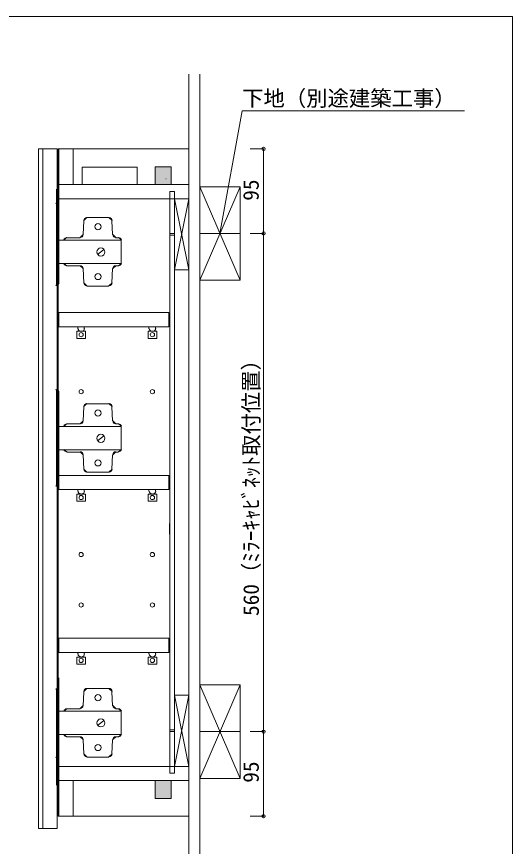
# Model space of a CAD drawing. Units: millimetres at full size, sheet at 1:6; details may follow other scales. Extents: x -1249 to 1249, y -827 to 827.
# Drawn here: x 692 to 1249, y -106 to 827 of the extents above; entities that cross this region are included whole.
import ezdxf
from ezdxf.enums import TextEntityAlignment as Align

# ---------------------------------------------------------------- set-up
doc = ezdxf.new("R2010")
doc.units = ezdxf.units.MM
doc.header["$LTSCALE"] = 6
doc.header["$PDMODE"] = 32
doc.header["$PDSIZE"] = 3.6
doc.layers.add('0-0_0', color=7, linetype='Continuous', lineweight=15)
doc.styles.add('ＭＳ ゴシック', font='')
doc.styles.get('ＭＳ ゴシック').set_extended_font_data('MS Gothic')

msp = doc.modelspace()

# ---------------------------------------------------------------- linework, layer by layer
at = {"layer": '0-0_0'}
for p, q in [((885.282, 761.647), (885.282, -371.655)), ((897.782, 761.647), (897.782, 645.625)), ((737.278, 677.817), (716.278, 677.817)), ((716.278, 677.817), (716.278, -86.183)), ((721.278, 677.817), (721.278, -86.183)), ((737.278, 663.817), (737.278, 677.817)), ((737.278, 677.817), (737.278, -86.183)), ((739.282, 637.821), (739.282, 677.817)), ((755.282, 637.821), (755.282, 677.817)), ((885.282, 632.821), (885.282, 677.817)), ((885.282, 662.821), (885.282, -42.183)), ((765.282, 657.321), (765.282, 637.821)), ((827.282, 657.321), (765.282, 657.321)), ((827.282, 657.321), (827.282, 637.821)), ((865.282, 657.821), (865.282, 637.821)), ((859.384, 644.321), (859.894, 644.321)), ((885.282, 647.821), (885.282, 542.821)), ((897.782, 645.625), (897.782, -371.655)), ((885.282, 637.821), (739.282, 637.821)), ((739.282, 621.821), (739.282, 637.821)), ((942.782, 635.321), (897.782, 530.321)), ((897.782, 635.321), (942.782, 530.321)), ((869.282, 629.808), (869.282, -24.014)), ((885.282, 621.821), (739.282, 621.821)), ((885.282, 621.821), (869.282, 541.821)), ((885.282, 541.821), (869.282, 621.821)), ((869.282, 582.821), (863.782, 582.821)), ((869.282, 580.821), (863.782, 580.821)), ((897.782, 582.821), (942.782, 582.821)), ((885.282, 541.821), (869.282, 541.821)), ((897.782, 530.321), (942.782, 530.321)), ((739.346, 493.91), (739.346, 477.91)), ((862.77, 493.91), (739.346, 493.91)), ((763.73, 472.815), (764.821, 472.815)), ((843.794, 472.815), (844.886, 472.815)), ((739.346, 310.853), (739.346, 294.853)), ((862.77, 310.853), (739.346, 310.853)), ((763.73, 289.758), (764.821, 289.758)), ((843.794, 289.758), (844.886, 289.758)), ((739.346, 127.796), (739.346, 111.796)), ((862.77, 127.796), (739.346, 127.796)), ((763.73, 106.701), (764.821, 106.701)), ((843.794, 106.701), (844.886, 106.701)), ((942.782, 75.317), (897.782, -29.683)), ((897.782, 75.317), (942.782, -29.683)), ((869.282, -16.183), (885.282, 63.817)), ((885.282, 62.987), (885.282, -27.013)), ((869.282, 24.817), (863.782, 24.817)), ((869.282, 22.817), (863.782, 22.817)), ((897.782, 22.817), (942.782, 22.817)), ((869.282, -24.014), (863.782, -24.014)), ((753.238, -32.183), (739.282, -32.183)), ((885.282, -32.183), (739.346, -32.183)), ((739.346, -32.183), (739.346, -72.183)), ((755.346, -32.183), (755.346, -72.183)), ((865.282, -32.183), (865.282, -52.183)), ((897.782, -29.683), (942.782, -29.683)), ((885.282, -72.183), (885.282, -42.183)), ((847.282, -52.183), (865.282, -52.183)), ((737.278, -86.183), (716.278, -86.183)), ((737.278, -85.183), (737.278, -86.183))]:
    msp.add_line(p, q, dxfattribs=at)
at = {"layer": '0-0_0', "color": 4, "lineweight": 9}
for p, q in [((969.294, 677.817), (954.068, 677.817)), ((969.294, 677.817), (969.294, 592.821)), ((969.294, 582.821), (954.068, 582.821)), ((969.294, 22.817), (954.068, 22.817)), ((969.294, -72.183), (954.068, -72.183))]:
    msp.add_line(p, q, dxfattribs=at)
at = {"layer": '0-0_0', "color": 8, "lineweight": 18}
for p, q in [((739.342, 613.281), (735.885, 616.738)), ((770.822, 600.725), (767.365, 597.268)), ((799.027, 597.268), (795.569, 600.725)), ((763.18, 578.162), (766.633, 581.462)), ((799.758, 581.462), (803.212, 578.162)), ((748.258, 578.162), (744.911, 575.569)), ((809.471, 575.569), (806.123, 578.162)), ((744.911, 549.093), (748.258, 546.5)), ((766.633, 543.199), (763.18, 546.5)), ((803.212, 546.5), (799.758, 543.199)), ((806.123, 546.5), (809.471, 549.093)), ((735.885, 524.287), (739.342, 527.744)), ((767.365, 527.393), (770.822, 523.936)), ((795.569, 523.936), (799.027, 527.393)), ((739.342, 403.85), (735.885, 407.307)), ((770.822, 391.658), (767.365, 388.201)), ((799.027, 388.201), (795.569, 391.658)), ((748.258, 368.731), (744.911, 366.138)), ((763.18, 368.731), (766.633, 372.031)), ((799.758, 372.031), (803.212, 368.731)), ((809.471, 366.138), (806.123, 368.731)), ((744.911, 340.025), (748.258, 337.433)), ((766.633, 334.132), (763.18, 337.433)), ((803.212, 337.433), (799.758, 334.132)), ((806.123, 337.433), (809.471, 340.025)), ((767.365, 317.962), (770.822, 314.505)), ((795.569, 314.505), (799.027, 317.962)), ((735.885, 298.856), (739.342, 302.313)), ((739.342, 67.587), (735.885, 71.044)), ((770.822, 71.395), (767.365, 67.938)), ((799.027, 67.938), (795.569, 71.395)), ((748.258, 48.467), (744.911, 45.874)), ((763.18, 48.831), (766.633, 52.132)), ((799.758, 52.132), (803.212, 48.831)), ((809.471, 45.874), (806.123, 48.467)), ((744.911, 19.762), (748.258, 17.169)), ((806.123, 17.169), (809.471, 19.762)), ((766.633, 13.869), (763.18, 17.169)), ((803.212, 17.169), (799.758, 13.869)), ((735.885, -6.407), (739.342, -2.95)), ((767.365, -1.937), (770.822, -5.394)), ((795.569, -5.394), (799.027, -1.937))]:
    msp.add_line(p, q, dxfattribs=at)
at = {"layer": '0-0_0', "color": 1, "lineweight": 18}
msp.add_line((863.706, 244.63), (863.706, 256.64), dxfattribs=at)
at = {"layer": '0-0_0', "lineweight": 18}
msp.add_lwpolyline([(-1249.379, -826.86), (1248.863, -826.86), (1248.863, 826.506), (-1249.379, 826.506)], close=True, dxfattribs=at)
at = {"layer": '0-0_0'}
for points in [[(920.282, 582.821), (945.097, 720.581), (1194.918, 720.581)], [(738.282, 632.821), (738.282, 677.817), (885.282, 677.817)], [(865.282, 657.821), (847.282, 657.821), (847.282, 637.821)], [(897.782, 635.321), (942.782, 635.321), (942.782, 530.321)], [(738.282, 632.821), (738.282, -72.183), (885.282, -72.183)], [(869.282, 629.808), (863.782, 629.808), (863.782, -24.014)], [(862.77, 493.91), (862.77, 477.91), (739.346, 477.91)], [(767.733, 475.726), (767.733, 477.91), (760.454, 477.91), (760.454, 475.726)], [(847.798, 475.726), (847.798, 477.91), (840.519, 477.91), (840.519, 475.726)], [(862.77, 310.853), (862.77, 294.853), (739.346, 294.853)], [(767.733, 293.033), (767.733, 294.853), (760.454, 294.853), (760.454, 293.033)], [(847.798, 293.033), (847.798, 294.853), (840.519, 294.853), (840.519, 293.033)], [(862.77, 127.796), (862.77, 111.796), (739.346, 111.796)], [(767.733, 109.976), (767.733, 111.796), (760.454, 111.796), (760.454, 109.976)], [(847.798, 109.976), (847.798, 111.796), (840.519, 111.796), (840.519, 109.976)], [(897.782, 75.317), (942.782, 75.317), (942.782, -29.683)], [(885.282, 63.817), (869.282, 63.817), (885.282, -16.183)], [(885.282, -16.183), (739.282, -16.183), (739.282, -32.183)], [(865.282, -32.183), (847.282, -32.183), (847.282, -52.183)]]:
    msp.add_lwpolyline(points, dxfattribs=at)
at = {"layer": '0-0_0', "color": 8, "lineweight": 18}
for points in [[(736.743, 523.923), (736.743, 632.374), (736.743, 523.923)], [(739.342, 629.099), (739.342, 527.562), (739.342, 629.099)], [(767.365, 597.086), (766.637, 581.437), (767.365, 597.086)], [(795.387, 600.725), (770.64, 600.725), (795.387, 600.725)], [(799.391, 581.437), (798.663, 597.086), (799.391, 581.437)], [(762.998, 577.798), (748.076, 577.798), (762.998, 577.798)], [(805.941, 577.798), (803.03, 577.798), (805.941, 577.798)], [(782.65, 559.237), (789.564, 564.332), (782.65, 559.237)], [(762.998, 546.5), (748.076, 546.5), (762.998, 546.5)], [(767.365, 527.211), (766.637, 543.224), (767.365, 527.211)], [(799.391, 543.224), (798.663, 527.211), (799.391, 543.224)], [(805.941, 546.5), (803.03, 546.5), (805.941, 546.5)], [(795.387, 523.572), (770.64, 523.572), (795.387, 523.572)], [(736.743, 298.492), (736.743, 406.943), (736.743, 298.492)], [(739.342, 403.668), (739.342, 302.131), (739.342, 403.668)], [(767.365, 388.019), (766.637, 372.006), (767.365, 388.019)], [(795.387, 391.294), (770.64, 391.294), (795.387, 391.294)], [(799.391, 372.006), (798.663, 388.019), (799.391, 372.006)], [(762.998, 368.731), (748.076, 368.731), (762.998, 368.731)], [(805.941, 368.731), (803.03, 368.731), (805.941, 368.731)], [(782.65, 349.806), (789.564, 354.901), (782.65, 349.806)], [(762.998, 337.069), (748.076, 337.069), (762.998, 337.069)], [(805.941, 337.069), (803.03, 337.069), (805.941, 337.069)], [(767.365, 317.78), (766.637, 333.793), (767.365, 317.78)], [(799.391, 333.793), (798.663, 317.78), (799.391, 333.793)], [(795.387, 314.505), (770.64, 314.505), (795.387, 314.505)], [(739.342, 83.405), (739.342, -18.132), (739.342, 83.405)], [(736.743, -37.407), (736.743, 71.044), (736.743, -37.407)], [(767.365, 67.756), (766.637, 51.743), (767.365, 67.756)], [(795.387, 71.395), (770.64, 71.395), (795.387, 71.395)], [(799.391, 51.743), (798.663, 67.756), (799.391, 51.743)], [(762.998, 48.467), (748.076, 48.467), (762.998, 48.467)], [(805.941, 48.467), (803.03, 48.467), (805.941, 48.467)], [(782.65, 29.543), (789.564, 35.002), (782.65, 29.543)], [(762.998, 16.805), (748.076, 16.805), (762.998, 16.805)], [(767.365, -2.119), (766.637, 13.53), (767.365, -2.119)], [(799.391, 13.53), (798.663, -2.119), (799.391, 13.53)], [(805.941, 16.805), (803.03, 16.805), (805.941, 16.805)], [(795.387, -5.758), (770.64, -5.758), (795.387, -5.758)]]:
    msp.add_lwpolyline(points, dxfattribs=at)
at = {"layer": '0-0_0', "color": 4, "lineweight": 9}
msp.add_lwpolyline([(969.294, 592.821), (969.294, 12.817), (969.294, -72.183)], dxfattribs=at)
at = {"layer": '0-0_0', "color": 8, "lineweight": 18}
for points in [[(739.342, 575.25), (809.217, 575.25), (809.217, 549.047), (739.342, 549.047), (809.217, 549.047), (809.217, 575.25)], [(739.342, 365.819), (809.217, 365.819), (809.217, 339.616), (739.342, 339.616), (809.217, 339.616), (809.217, 365.819)], [(739.342, 45.92), (809.217, 45.92), (809.217, 19.717), (739.342, 19.717), (809.217, 19.717), (809.217, 45.92)]]:
    msp.add_lwpolyline(points, close=True, dxfattribs=at)
at = {"layer": '0-0_0'}
for points in [[(769.189, 472.815), (769.189, 464.808), (759.363, 464.808), (759.363, 472.815)], [(849.253, 472.815), (849.253, 464.808), (839.427, 464.808), (839.427, 472.815)], [(769.189, 289.758), (769.189, 281.751), (759.363, 281.751), (759.363, 289.758)], [(849.253, 289.758), (849.253, 281.751), (839.427, 281.751), (839.427, 289.758)], [(769.189, 106.701), (769.189, 98.694), (759.363, 98.694), (759.363, 106.701)], [(849.253, 106.701), (849.253, 98.694), (839.427, 98.694), (839.427, 106.701)]]:
    msp.add_lwpolyline(points, close=True, dxfattribs=at)
at = {"layer": '0-0_0', "color": 8, "lineweight": 18}
for centre, radius in [((783.196, 590.353), 3.457), ((783.196, 590.353), 3.457), ((786.471, 561.967), 4.549), ((786.471, 561.967), 4.549), ((783.196, 534.308), 3.457), ((783.196, 534.308), 3.457), ((783.196, 380.922), 3.457), ((783.196, 380.922), 3.457), ((786.471, 352.536), 4.549), ((786.471, 352.536), 4.549), ((783.196, 324.877), 3.457), ((783.196, 324.877), 3.457), ((783.196, 61.023), 3.457), ((783.196, 61.023), 3.457), ((786.471, 32.636), 4.549), ((786.471, 32.636), 4.549), ((783.196, 4.978), 3.457), ((783.196, 4.978), 3.457)]:
    msp.add_circle(centre, radius, dxfattribs=at)
at = {"layer": '0-0_0'}
for centre in [(764.276, 468.993), (844.34, 468.993), (764.276, 285.936), (844.34, 285.936), (764.276, 102.879), (844.34, 102.879)]:
    msp.add_circle(centre, 2.365, dxfattribs=at)
at = {"layer": '0-0_0', "lineweight": 18}
for centre in [(764.276, 468.993), (844.34, 468.993), (764.276, 404.942), (844.34, 404.942), (764.276, 285.936), (844.34, 285.936), (764.276, 221.885), (844.34, 221.885), (764.276, 165.111), (844.34, 165.111), (764.276, 102.879), (844.34, 102.879)]:
    msp.add_circle(centre, 2.365, dxfattribs=at)
at = {"layer": '0-0_0', "color": 8, "lineweight": 18}
for centre, start, end in [((735.885, 613.281), 359.99996, 90.00004), ((770.822, 597.268), 89.99996, 180.00004), ((795.569, 597.268), 359.99996, 90.00004), ((763.18, 581.619), 269.99997, 357.39629), ((803.212, 581.619), 182.60371, 270.00003), ((748.258, 574.704), 90, 165.52001), ((806.123, 574.704), 14.47999, 90), ((748.258, 549.957), 194.47999, 270), ((763.18, 543.042), 2.60371, 90.00003), ((803.212, 543.042), 89.99997, 177.39629), ((806.123, 549.957), 270, 345.52001), ((735.885, 527.744), 269.99996, 0.00004), ((770.822, 527.393), 179.99996, 270.00004), ((795.569, 527.393), 269.99996, 0.00004), ((735.885, 403.85), 359.99996, 90.00004), ((770.822, 388.201), 89.99996, 180.00004), ((795.569, 388.201), 359.99996, 90.00004), ((748.258, 365.273), 90, 165.52001), ((763.18, 372.188), 269.99997, 357.39629), ((803.212, 372.188), 182.60371, 270.00003), ((806.123, 365.273), 14.47999, 90), ((748.258, 340.89), 194.47999, 270), ((763.18, 333.975), 2.60371, 90.00003), ((803.212, 333.975), 89.99997, 177.39629), ((806.123, 340.89), 270, 345.52001), ((770.822, 317.962), 179.99996, 270.00004), ((795.569, 317.962), 269.99996, 0.00004), ((735.885, 302.313), 269.99996, 0.00004), ((735.885, 67.587), 359.99996, 90.00004), ((770.822, 67.938), 89.99996, 180.00004), ((795.569, 67.938), 359.99996, 90.00004), ((748.258, 45.01), 90, 165.52001), ((763.18, 52.289), 269.99997, 357.39629), ((803.212, 52.289), 182.60371, 270.00003), ((806.123, 45.01), 14.47999, 90), ((748.258, 20.627), 194.47999, 270), ((806.123, 20.627), 270, 345.52001), ((763.18, 13.712), 2.60371, 90.00003), ((803.212, 13.712), 89.99997, 177.39629), ((735.885, -2.95), 269.99996, 0.00004), ((770.822, -1.937), 179.99996, 270.00004), ((795.569, -1.937), 269.99996, 0.00004)]:
    msp.add_arc(centre, 3.457, start, end, dxfattribs=at)
at = {"layer": '0-0_0'}
for centre, start, end in [((763.912, 475.908), 180, 270), ((765.003, 475.908), 270, 360), ((843.976, 475.908), 180, 270), ((845.068, 475.908), 270, 360), ((763.912, 293.215), 180, 270), ((765.003, 293.215), 270, 360), ((843.976, 293.215), 180, 270), ((845.068, 293.215), 270, 360), ((763.912, 110.158), 180, 270), ((765.003, 110.158), 270, 360), ((843.976, 110.158), 180, 270), ((845.068, 110.158), 270, 360)]:
    msp.add_arc(centre, 3.093, start, end, dxfattribs=at)
at = {"layer": '0-0_0', "color": 6}
for p in [(969.294, 677.817), (969.294, 582.821), (969.294, 22.817), (969.294, -72.183)]:
    msp.add_point(p, dxfattribs=at)
at = {"layer": '0-0_0', "color": 9}
for points in [[(847.282, 657.821), (847.282, 637.821), (865.282, 657.821), (865.282, 637.821)], [(847.282, -32.183), (847.282, -52.183), (865.282, -32.183), (865.282, -52.183)]]:
    msp.add_solid(points, dxfattribs=at)

# ---------------------------------------------------------------- texts
at = {"layer": '0-0_0', "style": 'ＭＳ ゴシック'}
msp.add_text('下地（別途建築工事）', height=17.6, dxfattribs=at).set_placement((945.097, 720.581), align=Align.BOTTOM_LEFT)
for s, p in [('95', (969.117, 619.517)), ('560（ﾐﾗｰｷｬﾋﾞﾈｯﾄ取付位置）', (969.294, 152.819)), ('95', (969.151, -34.62))]:
    msp.add_text(s, height=17.6, rotation=90, dxfattribs=at).set_placement(p, align=Align.BOTTOM_LEFT)

doc.saveas('drawing.dxf')
